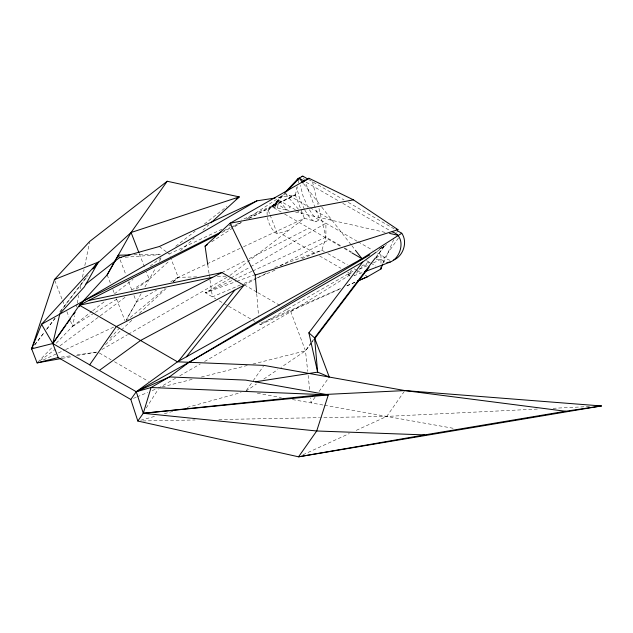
<?xml version="1.0" encoding="UTF-8"?>
<svg xmlns="http://www.w3.org/2000/svg" width="633" height="633" viewBox="0 0 633 633"><rect width="100%" height="100%" fill="white"/><g stroke="black" fill="none" stroke-linecap="round" stroke-linejoin="round"><path stroke-width="0.47" stroke-dasharray="3.17 2.37" d="M277.61 208.043L278.496 199.996L285.008 193.2L309.41 207.276M56.21 343.213L72.589 326.351L74.726 315.74M76.474 307.052L77.06 304.156M77.258 303.191L78.808 295.476M80.169 288.719L81.34 282.927M82.504 277.143L84.062 269.421M84.838 265.559L89.506 242.399M295.318 195.004L297.32 186.632M298.206 182.913L299.1 179.194M250.684 266.651L325.916 223.22L325.916 237.185L321.92 250.185L300.2 259.451M382.791 263.573L384.927 257.22M383.693 262.703L393.663 239.678M396.733 232.572L397.5 230.8M358.064 270.457L357.162 272.404L354.543 275.339M274.975 204.34L278.496 199.996L295.342 209.705M274.825 207.418L278.425 200.669M141.104 293.688L126.276 319.95L136.467 302.004L156.517 290.167M144.933 286.915L155.504 268.194M159.358 261.366L161.771 257.093M146.215 408L158.266 389.255M246.387 390.411L252.63 381.533M253.2 380.726L263.407 366.198M349.962 276.083L348.237 274.682L351.616 269.887M311.159 342.738L305.486 350.809L280.965 367.417M311.729 341.931L314.569 337.895M375.765 258.319L384.231 246.261L378.241 249.616M398.434 237.992L384.888 257.267L373.423 262.917M315.068 397.176L311.096 402.825L310.566 397.92M319.04 391.526L329.247 376.999M404.321 391.384L386.731 416.403L354.67 431.097M282.017 195.605L267.134 211.572C266.643 219.659 270.259 229.059 276.922 233.83L288.767 230.27M375.899 257.227L384.231 246.261L377.442 250.296M311.444 342.975L305.486 350.809L252.939 364.046M312.037 342.2L313.232 340.633M34.649 344.93L44.231 332.404M46.628 329.271L55.016 318.312M59.803 312.045L87.362 276.028M34.657 344.938L44.27 332.436M46.676 329.302L55.087 318.367M60.491 311.333L63.498 307.424M64.099 306.641L88.137 275.379M275.664 203.003L287.176 210.211L290.286 206.793M110.134 338.267L121.362 325.979M267.799 210.647L278.496 199.996L287.176 210.211M281.274 212.11L272.04 206.785L283.663 194.64M37.782 362.179L52.792 346.726M105.513 344.661L120.634 330.663M121.354 329.999L132.875 319.333M139.355 313.335L166.716 288.007M173.197 282.009L178.237 277.341L242.645 247.194M168.117 262.015L149.238 279.288L135.019 289.882M180.46 250.723L194.252 238.095M202.964 230.127L208.771 224.81M277.222 202.069L278.085 201.302M126.078 321.01L164.627 288.735M172.944 281.772L178.237 277.341L196.816 276.882M272.34 206.469L276.217 204.815L273.052 207.015L272.34 206.469L277.602 202.212M384.975 245.707L386.526 244.488M70.453 320.852L72.589 326.351L91.975 311.301M92.75 310.692L105.933 300.461M114.462 293.831L133.08 279.382M150.14 266.129L160.996 257.694M175.721 246.261L195.091 231.211M204.396 223.995L226.867 206.54M229.866 275.482L304.362 218.306L295.287 194.909L277.99 197.583M40.259 360.525L55.261 349.337M60 345.808L99.484 316.373M100.275 315.788L125.548 296.948M377.07 251.507L384.231 246.261M245.818 391.218L256.444 384.017M263.803 379.04L277.697 369.632M211.659 241.822L241.323 222.428M246.269 219.192L285.008 193.872M359.346 269.025L370.163 262.284M72.589 326.351L94.491 312.908M95.33 312.393L118.07 298.428M131.553 290.151L149.238 279.288L146.389 271.953M170.72 281.78L178.237 277.341L170.554 257.552M304.861 210.132C307.575 214.579 310.344 219.73 315.369 221.874L319.792 219.683L357.257 241.315M101.866 349.527L127.478 334.738M128.333 334.248L227.382 277.064M230.167 278.496L205.377 292.81L215.829 298.847M231.021 278.006L249.829 267.15M340.594 288.442L259.221 323.898L260.432 324.602L354.472 270.307M361.316 266.358L370.716 260.931M375.844 257.971L380.979 255.004L380.979 264.317M175.539 378.265L159.31 387.633L156.778 386.162M179.804 375.796L200.297 363.967M204.57 361.498L290.808 311.713L351.117 274.152L347.707 272.182M243.895 285.261L268.242 272.253M280.411 265.749L329.097 239.725M221.93 232.39L232.477 227.002M233.355 226.551L241.268 222.507M249.18 218.464L295.287 194.909L241.616 220.031M221.922 272.578L245.659 260.448M249.173 258.652L308.959 228.102M223.686 230.768L229.874 227.666M230.76 227.223L240.485 222.357M248.437 218.369L295.287 194.909M348.237 274.682L352.534 272.586M221.938 229.241L169.161 253.952L167.207 254.094M229.091 225.894L231.773 224.636M243.539 246.775L304.362 218.306M43.337 359.963L64.724 349.97M65.61 349.551L113.734 327.063M251.807 271.383L205.377 292.81L235.903 281.645M252.702 270.971L325.916 237.185L341.163 245.984M303.009 454.771L349.321 433.55M359.433 269.27L368.177 265.298M260.432 324.602L340.673 288.719M346.979 285.902L355.097 282.271M346.924 285.689L355.058 282.144M240.477 284.921L212.427 296.885L209.737 278.338M244.101 283.378L255.859 278.362M256.769 277.974L275.766 269.864M133.492 398.363L136.166 397.255M137.052 396.883L147.742 392.444M152.189 390.593L155.75 389.113M353.902 275.782L362.076 272.688M236.821 281.313L254.395 274.88M274.746 267.442L321.92 250.185L324.46 251.657M140.676 420.257L155.829 416.071M164.358 413.713L172.88 411.363M187.091 407.438L241.086 392.523M162.183 386.905L193.706 378.969M201.349 377.039L247.21 365.494M62.066 358.389L71.664 356.664M76.466 355.793L97.593 351.995L75.501 355.113M61.092 357.147L71.656 355.659M125.263 257.243L160.378 254.608M537.362 409.068L386.731 416.403L320.559 417.638M553.107 408.301L589.537 406.528M133.959 254.822L160.363 254.165M217.348 276.368L228.109 276.099M142.773 420.945L195.122 419.972M218.82 419.529L319.57 417.653M376.065 259.15L381.295 259.34L384.532 261.967L387.293 262.521M257.338 393.267L281.337 397.532M292.47 399.558L323.566 405.112M324.539 405.286L454.731 428.557M389.968 260.266C385.236 259.166 382.332 254.553 377.584 253.05M272.04 206.785L289.044 210.631M295.564 212.11L385.726 232.517M304.323 218.203L316.191 221.756M308.5 179.416L344.059 199.941M348.324 202.41L394.399 229.004M306.135 182.201L338.52 200.89M342.777 203.351L390.498 230.903M310.249 207.766L332.127 220.387M358.104 241.806L372.505 250.114M296.189 210.188L302.083 213.582L300.184 211.319M344.55 247.946L351.331 251.855M366.578 260.654L369.965 262.616M370.811 263.106L375.891 266.034M284.628 214.049L340.902 246.538M344.273 248.484L351.014 252.377M327.854 253.611L347.359 264.871M354.148 268.796L356.688 270.259M357.542 270.75L361.783 273.203M365.17 275.157L367.718 276.629M282.904 234.772L316.16 253.968M319.57 255.938L340.878 268.242M244.306 284.866L256.99 292.185M257.837 292.675L279.818 305.367M285.736 308.785L290.808 311.713L305.486 350.809L307.709 371.421M219.232 300.81L227.738 305.723M228.592 306.214L252.417 319.966M253.263 320.464L254.964 321.445M99.286 352.969L111.123 359.805M114.502 361.76L148.32 381.288M159.35 246.506L166.139 251.657M166.898 252.235L169.161 253.952L170.206 256.65M276.85 201.753L277.483 202.299M285.641 193.959L299.551 210.567M303.571 183.72L321.192 206.342M321.793 207.126L351.22 244.908M351.821 245.675L354.804 249.505M309.418 209.665C311.84 213.606 314.53 217.942 318.961 219.793L319.792 219.683L305.375 182.533M307.97 207.252L303.057 196.08L300.359 185.39M304.378 209.333L299.464 198.153L296.766 187.471M303.618 178L305.019 181.624M268.368 210.567L269.753 214.136M270.093 215.03L277.365 233.767M139.268 253.604L144.965 268.281M120.096 259.799L125.785 274.477M128.634 281.82L131.838 290.072M133.974 295.579L136.467 302.004M107.167 274.857L110.728 284.035M112.864 289.534L114.288 293.206M116.417 298.713L124.962 320.725M54.794 280.482L62.263 299.749M62.62 300.667L64.756 306.174M66.892 311.673L69.029 317.18M312.488 181.718L318.051 204.681M318.977 208.51L325.916 237.185M207.759 264.673L209.032 273.456M209.175 274.437L209.594 277.365M308.136 375.345L309.719 390.063M256.713 293.625L258.652 317.062"/><path stroke-width="0.95" d="M95.947 265.219L98.352 262.094L41.541 324.286L31.65 348.846L52.761 343.521L79.442 305.209L177.469 361.807L263.977 365.391L404.883 390.577L601.35 405.959L298.554 456.812L137.828 421.04L130.817 399.478L58.204 357.55L52.761 343.521L59.874 313.699L84.324 286.939L98.352 262.094L54.438 279.564L31.65 348.846L37.094 362.883L61.1 358.563M357.803 281.06L367.718 276.629L380.979 268.97L382.482 264.475M212.656 277.309L79.442 305.209L107.167 274.857L131.086 232.501L167.199 181.252L239.266 196.91L210.955 222.816M107.167 274.857L118.316 255.218L130.05 254.925M89.68 364.83L116.353 326.525L221.922 272.578L243.895 285.261L186.339 356.846M130.817 399.478L136.269 391.732L177.469 361.807L361.973 258.707L401.765 233.261C407.866 241.869 403.419 255.867 393.813 259.965M137.828 421.04L143.28 413.294L151.065 387.523L169.407 376.936L189.038 362.282L369.807 254.838M297.019 180.144L298.262 178.411L302.914 176.188L307.701 178.949M596.428 406.196L601.35 405.959L565.586 411.26L424.798 434.903L316.706 430.986L143.28 413.294L136.269 391.732L52.761 343.521L65.951 325.133M67.098 323.534L70.532 318.739M73.404 314.736L75.121 312.338M79.133 306.744L83.145 301.15L256.856 200.859L275.11 198.034M308.88 332.839L314.569 337.895L329.247 376.999L317.631 372.125L308.88 332.839L362.749 261.991L376.279 252.092M375.306 258.011L314.569 337.895L317.631 372.125L255.36 381.826M314.419 339.066L369.205 267.007M92.758 268.985L96.351 264.285L131.086 232.501L239.266 196.91L236.164 199.316M93.542 268.345L94.744 266.786M178.427 361.269L234.827 290.112M54.438 279.564L89.704 241.434L167.199 181.252M284.723 192.741L298.262 178.411M286.369 191.775L299.322 178.261L304.433 181.212M207.759 264.673L205.068 246.134L230.119 223.227L308.904 178.245L353.443 199.846L397.991 229.676L255.178 275.062L256.634 292.644M85.961 284.027L119.408 257.686L159.35 246.506L256.856 200.859M99.349 370.416L140.55 340.491L243.895 285.261M359.607 260.29L361.973 258.707L355.398 250.272M205.068 246.134L207.537 244.52M302.313 182.557L308.904 178.245M362.749 261.991L189.038 362.282L136.269 391.732L151.065 387.523L328.321 394.865L316.706 430.986L298.554 456.812L424.798 434.903M364.798 271.66L390.221 262.046C401.749 257.607 406.386 236.054 392.207 231.892M79.442 305.209L218.409 234.194M221.036 232.089L83.145 301.15L41.541 324.286L52.761 343.521M136.269 391.732L169.407 376.936L245.675 380.093L328.321 394.865L143.28 413.294L322.086 394.612L404.883 390.577L565.586 411.26M357.772 280.957L367.718 276.629M37.094 362.883L58.204 357.55M88.699 300.477L221.922 272.578M353.443 199.846L230.119 223.227L255.178 275.062M387.293 262.521L390.221 262.046M301.854 176.338L302.914 176.188M121.362 257.536L119.408 257.686L118.316 255.218M396.195 229.344L397.991 229.676M389.556 233.387L398.173 235.334M397.5 230.8L401.765 233.261M351.853 252.86L361.965 258.699M299.322 178.261L302.962 182.945M131.086 232.501L138.912 252.686M380.979 267.11L380.979 268.97M32.845 347.28L31.65 348.846L32.853 347.28"/></g></svg>
